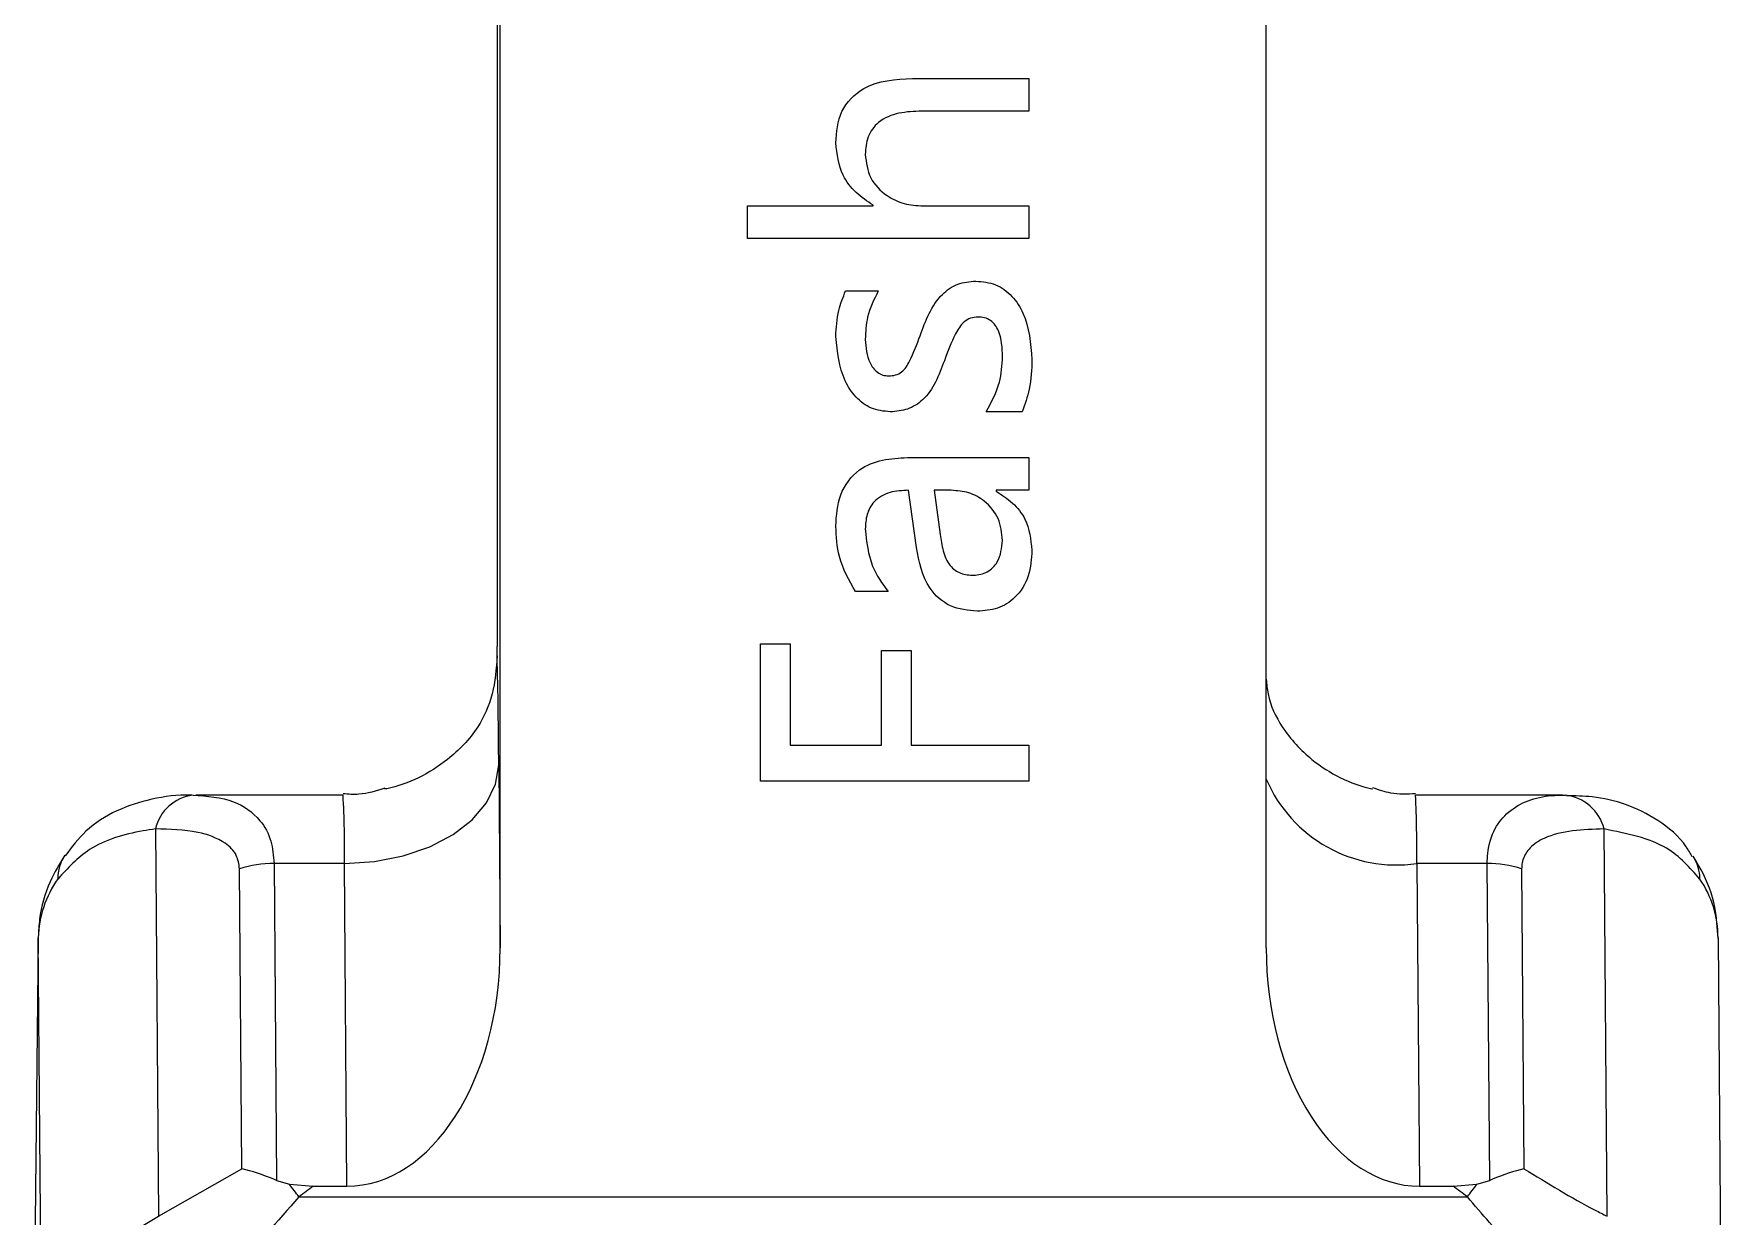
# Model space of a CAD drawing. Header units: millimetres. Extents: x 940 to 1780, y -29 to 565.
# Drawn here: x 1089.8 to 1133.86, y 219.1 to 249.98 of the extents above; entities that cross this region are included whole.
import ezdxf

# ---------------------------------------------------------------- set-up
doc = ezdxf.new("R2010")
doc.units = ezdxf.units.MM

msp = doc.modelspace()

# ---------------------------------------------------------------- linework, layer by layer
at = {"color": 7, "linetype": 'Continuous', "lineweight": 25}
for p, q in [((1101.9, 303.882), (1101.9, 233.977)), ((1101.978, 226.105), (1101.978, 303.882)), ((1121.977, 226.105), (1121.977, 303.882)), ((1112.747, 248.81), (1115.777, 248.81)), ((1115.777, 248.81), (1115.777, 247.957)), ((1115.777, 247.957), (1112.979, 247.957)), ((1108.436, 245.481), (1111.716, 245.481)), ((1108.436, 244.628), (1108.436, 245.481)), ((1111.716, 245.481), (1111.716, 245.5)), ((1113.019, 245.481), (1115.777, 245.481)), ((1115.777, 245.481), (1115.777, 244.628)), ((1115.777, 244.628), (1108.436, 244.628)), ((1110.997, 243.262), (1111.85, 243.262)), ((1115.606, 240.103), (1114.667, 240.103)), ((1112.609, 238.908), (1115.777, 238.908)), ((1115.777, 238.908), (1115.777, 238.054)), ((1112.843, 236.563), (1112.639, 238.054)), ((1113.755, 238.054), (1113.306, 238.054)), ((1113.306, 238.054), (1113.463, 236.901)), ((1114.923, 238.054), (1114.923, 238.032)), ((1115.777, 238.054), (1114.923, 238.054)), ((1112.107, 235.408), (1111.253, 235.408)), ((1101.9, 233.73), (1101.9, 233.977)), ((1108.777, 230.457), (1108.777, 234.042)), ((1108.777, 234.042), (1109.546, 234.042)), ((1109.546, 234.042), (1109.546, 231.396)), ((1111.936, 233.871), (1112.704, 233.871)), ((1111.936, 231.396), (1111.936, 233.871)), ((1112.704, 233.871), (1112.704, 231.396)), ((1109.546, 231.396), (1111.936, 231.396)), ((1112.704, 231.396), (1115.777, 231.396)), ((1115.777, 231.396), (1115.777, 230.457)), ((1101.94, 230.88), (1101.978, 226.105)), ((1115.777, 230.457), (1108.777, 230.457)), ((1097.877, 230.095), (1094.034, 230.095)), ((1129.712, 230.095), (1125.875, 230.095)), ((1092.978, 229.21), (1093.057, 219.097)), ((1130.877, 219.097), (1130.798, 229.21)), ((1096.076, 228.309), (1096.14, 220.033)), ((1097.912, 228.309), (1096.076, 228.309)), ((1097.978, 219.882), (1097.912, 228.309)), ((1125.911, 228.309), (1125.977, 219.882)), ((1127.747, 228.309), (1125.911, 228.309)), ((1127.812, 220.033), (1127.747, 228.309)), ((1095.236, 220.337), (1095.175, 228.172)), ((1128.645, 228.172), (1128.706, 220.337)), ((1089.92, 226.372), (1089.801, 215.633)), ((1090.004, 215.647), (1089.92, 226.372)), ((1133.773, 226.372), (1133.857, 215.647)), ((1093.057, 219.097), (1095.236, 220.337)), ((1096.14, 220.033), (1096.475, 219.934)), ((1096.475, 219.934), (1097.1, 219.882)), ((1097.1, 219.882), (1097.978, 219.882)), ((1125.977, 219.882), (1126.855, 219.882)), ((1126.855, 219.882), (1127.479, 219.934)), ((1127.479, 219.934), (1127.812, 220.033)), ((1096.725, 219.603), (1127.229, 219.603)), ((1091.445, 218.134), (1093.057, 219.097))]:
    msp.add_line(p, q, dxfattribs=at)
at = {"color": 7, "linetype": 'Continuous', "lineweight": 25, "flags": 128}
msp.add_lwpolyline([(1097.912, 228.309), (1098.693, 228.358), (1099.445, 228.505), (1100.139, 228.742), (1100.749, 229.062), (1101.251, 229.452), (1101.625, 229.896), (1101.858, 230.378), (1101.94, 230.88)], dxfattribs=at)
at = {"color": 7, "linetype": 'Continuous', "lineweight": 25}
for centre, radius, start, end in [((953.613, 230.198), 148.329, 0.26343, 1.36442), ((1094.103, 228.947), 1.156, 97.1611, 166.8566), ((1129.656, 228.924), 1.177, 14.0303, 83.4085), ((1096.065, 225.355), 2.954, 89.7935, 107.5395), ((1127.759, 225.384), 2.925, 72.3728, 90.2365), ((1132.231, 227.915), 1.065, 359.4205, 33.3254), ((1092.681, 226.303), 2.762, 144.5645, 178.5662), ((1131.063, 226.368), 2.711, 0.07, 34.5002), ((885.293, 60.11), 264.843, 37.02902, 37.1188), ((916.543, 378.538), 263.911, 322.9702, 323.06019)]:
    msp.add_arc(centre, radius, start, end, dxfattribs=at)
at = {"color": 8, "linetype": 'Continuous', "lineweight": 25}
for centre, radius, start, end in [((1125.377, 231.97), 3.7, 203.2208, 278.2933), ((1072.93, 228.705), 24.985, 359.0922, 3.1897), ((1090.161, 228.489), 35.751, 359.7106, 2.5739), ((1091.486, 227.934), 1.056, 146.1461, 181.6196)]:
    msp.add_arc(centre, radius, start, end, dxfattribs=at)
at = {"color": 7, "linetype": 'Continuous', "lineweight": 25}
for centre, major_axis, start_param, end_param in [((1097.978, 226.105), (0, 6.223), 3.141593, 4.712389), ((1125.977, 226.105), (0, 6.223), 1.570796, 3.141593), ((1115.803, 158.395), (0, 68.025), 0.442003, 0.451505), ((1108.152, 158.395), (0, 68.025), 5.83168, 5.841183)]:
    msp.add_ellipse(centre, major_axis=major_axis, ratio=0.64276, start_param=start_param, end_param=end_param, dxfattribs=at)
for points, knots in [([(1110.741, 247.127), (1110.762, 247.411), (1110.805, 247.976), (1111.563, 248.747), (1112.297, 248.786), (1112.747, 248.81)], [0, 0, 0, 0, 0.280985, 0.5595446, 1, 1, 1, 1]), ([(1110.741, 247.127), (1110.762, 247.411), (1110.805, 247.976), (1111.563, 248.747), (1112.297, 248.786), (1112.747, 248.81)], [0, 0, 0, 0, 0.280985, 0.559545, 1, 1, 1, 1]), ([(1112.979, 247.957), (1112.782, 247.949), (1112.388, 247.933), (1111.857, 247.726), (1111.543, 247.294), (1111.52, 246.982), (1111.509, 246.826)], [0, 0, 0, 0, 0.281285, 0.560686, 0.779745, 1, 1, 1, 1]), ([(1112.979, 247.957), (1112.782, 247.949), (1112.388, 247.933), (1111.857, 247.726), (1111.543, 247.294), (1111.52, 246.982), (1111.509, 246.826)], [0, 0, 0, 0, 0.281285, 0.560686, 0.779745, 1, 1, 1, 1]), ([(1111.716, 245.5), (1111.561, 245.603), (1111.251, 245.81), (1110.833, 246.351), (1110.776, 246.833), (1110.741, 247.127)], [0, 0, 0, 0, 0.281019, 0.561624, 1, 1, 1, 1]), ([(1111.716, 245.5), (1111.561, 245.603), (1111.251, 245.81), (1110.833, 246.351), (1110.776, 246.833), (1110.741, 247.127)], [0, 0, 0, 0, 0.281019, 0.561624, 1, 1, 1, 1]), ([(1111.509, 246.826), (1111.537, 246.614), (1111.592, 246.189), (1112.026, 245.75), (1112.52, 245.513), (1112.852, 245.492), (1113.019, 245.481)], [0, 0, 0, 0, 0.279055, 0.558606, 0.779118, 1, 1, 1, 1]), ([(1111.509, 246.826), (1111.537, 246.614), (1111.592, 246.189), (1112.026, 245.75), (1112.52, 245.513), (1112.852, 245.492), (1113.019, 245.481)], [0, 0, 0, 0, 0.279055, 0.558606, 0.779118, 1, 1, 1, 1]), ([(1110.741, 242.068), (1110.753, 242.299), (1110.775, 242.711), (1110.929, 243.093), (1110.997, 243.262)], [0, 0, 0, 0, 0.55987, 1, 1, 1, 1]), ([(1110.741, 242.068), (1110.753, 242.299), (1110.775, 242.711), (1110.929, 243.093), (1110.997, 243.262)], [0, 0, 0, 0, 0.55987, 1, 1, 1, 1]), ([(1111.85, 243.262), (1111.739, 243.038), (1111.54, 242.638), (1111.519, 242.193), (1111.509, 241.997)], [0, 0, 0, 0, 0.559424, 1, 1, 1, 1]), ([(1111.85, 243.262), (1111.739, 243.038), (1111.54, 242.638), (1111.519, 242.193), (1111.509, 241.997)], [0, 0, 0, 0, 0.559424, 1, 1, 1, 1]), ([(1112.939, 242.089), (1113.085, 242.484), (1113.288, 243.033), (1113.911, 243.477), (1114.235, 243.504), (1114.398, 243.518)], [0, 0, 0, 0, 0.560061, 0.779816, 1, 1, 1, 1]), ([(1112.939, 242.089), (1113.085, 242.484), (1113.288, 243.033), (1113.911, 243.477), (1114.235, 243.504), (1114.398, 243.518)], [0, 0, 0, 0, 0.560061, 0.779816, 1, 1, 1, 1]), ([(1114.398, 243.518), (1114.574, 243.501), (1114.927, 243.468), (1115.362, 243.137), (1115.779, 242.488), (1115.828, 241.892), (1115.862, 241.474)], [0, 0, 0, 0, 0.186811, 0.373393, 0.560636, 1, 1, 1, 1]), ([(1114.398, 243.518), (1114.574, 243.501), (1114.927, 243.468), (1115.362, 243.137), (1115.779, 242.488), (1115.828, 241.892), (1115.862, 241.474)], [0, 0, 0, 0, 0.186811, 0.373393, 0.560636, 1, 1, 1, 1]), ([(1114.45, 242.579), (1114.386, 242.573), (1114.257, 242.563), (1114.031, 242.425), (1113.79, 242.035), (1113.66, 241.675), (1113.574, 241.434)], [0, 0, 0, 0, 0.1250758, 0.2499453, 0.4991499, 1, 1, 1, 1]), ([(1114.45, 242.579), (1114.386, 242.573), (1114.257, 242.563), (1114.031, 242.425), (1113.79, 242.035), (1113.66, 241.675), (1113.574, 241.434)], [0, 0, 0, 0, 0.1250758, 0.2499453, 0.4991499, 1, 1, 1, 1]), ([(1115.094, 241.544), (1115.085, 241.777), (1115.074, 242.069), (1114.907, 242.373), (1114.783, 242.495), (1114.623, 242.569), (1114.508, 242.575), (1114.45, 242.579)], [0, 0, 0, 0, 0.498779, 0.624169, 0.749394, 0.874653, 1, 1, 1, 1]), ([(1115.094, 241.544), (1115.085, 241.777), (1115.074, 242.069), (1114.907, 242.373), (1114.783, 242.495), (1114.623, 242.569), (1114.508, 242.575), (1114.45, 242.579)], [0, 0, 0, 0, 0.498779, 0.624169, 0.749394, 0.874653, 1, 1, 1, 1]), ([(1112.161, 240.103), (1111.992, 240.121), (1111.654, 240.156), (1111.243, 240.48), (1110.838, 241.098), (1110.781, 241.668), (1110.741, 242.068)], [0, 0, 0, 0, 0.186754, 0.373389, 0.560829, 1, 1, 1, 1]), ([(1112.161, 240.103), (1111.992, 240.121), (1111.654, 240.156), (1111.243, 240.48), (1110.838, 241.098), (1110.781, 241.668), (1110.741, 242.068)], [0, 0, 0, 0, 0.186754, 0.373389, 0.560829, 1, 1, 1, 1]), ([(1111.509, 241.997), (1111.526, 241.785), (1111.551, 241.466), (1111.777, 241.16), (1111.964, 241.054), (1112.07, 241.046), (1112.123, 241.042)], [0, 0, 0, 0, 0.4988445, 0.7487214, 0.8744892, 1, 1, 1, 1]), ([(1111.509, 241.997), (1111.526, 241.785), (1111.551, 241.466), (1111.777, 241.16), (1111.964, 241.054), (1112.07, 241.046), (1112.123, 241.042)], [0, 0, 0, 0, 0.4988445, 0.7487214, 0.8744892, 1, 1, 1, 1]), ([(1112.123, 241.042), (1112.182, 241.046), (1112.301, 241.054), (1112.52, 241.164), (1112.737, 241.536), (1112.858, 241.868), (1112.939, 242.089)], [0, 0, 0, 0, 0.125141, 0.250136, 0.498859, 1, 1, 1, 1]), ([(1112.123, 241.042), (1112.182, 241.046), (1112.301, 241.054), (1112.52, 241.164), (1112.737, 241.536), (1112.858, 241.868), (1112.939, 242.089)], [0, 0, 0, 0, 0.125141, 0.250136, 0.498859, 1, 1, 1, 1]), ([(1113.574, 241.434), (1113.432, 241.057), (1113.235, 240.531), (1112.624, 240.141), (1112.315, 240.116), (1112.161, 240.103)], [0, 0, 0, 0, 0.559813, 0.779601, 1, 1, 1, 1]), ([(1113.574, 241.434), (1113.432, 241.057), (1113.235, 240.531), (1112.624, 240.141), (1112.315, 240.116), (1112.161, 240.103)], [0, 0, 0, 0, 0.559813, 0.779601, 1, 1, 1, 1]), ([(1114.667, 240.103), (1114.804, 240.356), (1115.048, 240.808), (1115.08, 241.319), (1115.094, 241.544)], [0, 0, 0, 0, 0.559644, 1, 1, 1, 1]), ([(1114.667, 240.103), (1114.804, 240.356), (1115.048, 240.808), (1115.08, 241.319), (1115.094, 241.544)], [0, 0, 0, 0, 0.559644, 1, 1, 1, 1]), ([(1115.862, 241.474), (1115.853, 241.211), (1115.836, 240.74), (1115.677, 240.298), (1115.606, 240.103)], [0, 0, 0, 0, 0.560058, 1, 1, 1, 1]), ([(1115.862, 241.474), (1115.853, 241.211), (1115.836, 240.74), (1115.677, 240.298), (1115.606, 240.103)], [0, 0, 0, 0, 0.560058, 1, 1, 1, 1]), ([(1110.741, 237.115), (1110.757, 237.395), (1110.79, 237.95), (1111.277, 238.614), (1111.957, 238.878), (1112.392, 238.898), (1112.609, 238.908)], [0, 0, 0, 0, 0.280639, 0.558433, 0.778784, 1, 1, 1, 1]), ([(1110.741, 237.115), (1110.757, 237.395), (1110.79, 237.95), (1111.277, 238.614), (1111.957, 238.878), (1112.392, 238.898), (1112.609, 238.908)], [0, 0, 0, 0, 0.280639, 0.558433, 0.778784, 1, 1, 1, 1]), ([(1112.639, 238.054), (1112.476, 238.047), (1112.153, 238.033), (1111.734, 237.808), (1111.531, 237.427), (1111.516, 237.172), (1111.509, 237.045)], [0, 0, 0, 0, 0.281123, 0.559633, 0.779238, 1, 1, 1, 1]), ([(1112.639, 238.054), (1112.476, 238.047), (1112.153, 238.033), (1111.734, 237.808), (1111.531, 237.427), (1111.516, 237.172), (1111.509, 237.045)], [0, 0, 0, 0, 0.281123, 0.559633, 0.779238, 1, 1, 1, 1]), ([(1115.094, 236.745), (1115.073, 236.941), (1115.032, 237.335), (1114.665, 237.77), (1114.218, 238.02), (1113.91, 238.043), (1113.755, 238.054)], [0, 0, 0, 0, 0.279682, 0.559101, 0.779371, 1, 1, 1, 1]), ([(1115.094, 236.745), (1115.073, 236.941), (1115.032, 237.335), (1114.665, 237.77), (1114.218, 238.02), (1113.91, 238.043), (1113.755, 238.054)], [0, 0, 0, 0, 0.279682, 0.559101, 0.779371, 1, 1, 1, 1]), ([(1114.923, 238.032), (1115.073, 237.936), (1115.372, 237.745), (1115.776, 237.232), (1115.83, 236.772), (1115.862, 236.491)], [0, 0, 0, 0, 0.281034, 0.561561, 1, 1, 1, 1]), ([(1114.923, 238.032), (1115.073, 237.936), (1115.372, 237.745), (1115.776, 237.232), (1115.83, 236.772), (1115.862, 236.491)], [0, 0, 0, 0, 0.281034, 0.561561, 1, 1, 1, 1]), ([(1111.253, 235.408), (1111.086, 235.706), (1110.787, 236.24), (1110.755, 236.847), (1110.741, 237.115)], [0, 0, 0, 0, 0.559306, 1, 1, 1, 1]), ([(1111.253, 235.408), (1111.086, 235.706), (1110.787, 236.24), (1110.755, 236.847), (1110.741, 237.115)], [0, 0, 0, 0, 0.559306, 1, 1, 1, 1]), ([(1111.509, 237.045), (1111.544, 236.71), (1111.606, 236.111), (1111.953, 235.623), (1112.107, 235.408)], [0, 0, 0, 0, 0.559195, 1, 1, 1, 1]), ([(1111.509, 237.045), (1111.544, 236.71), (1111.606, 236.111), (1111.953, 235.623), (1112.107, 235.408)], [0, 0, 0, 0, 0.559195, 1, 1, 1, 1]), ([(1113.463, 236.901), (1113.485, 236.758), (1113.529, 236.475), (1113.679, 236.089), (1113.997, 235.86), (1114.225, 235.843), (1114.339, 235.835)], [0, 0, 0, 0, 0.281121, 0.560617, 0.7798124, 1, 1, 1, 1]), ([(1113.463, 236.901), (1113.485, 236.758), (1113.529, 236.475), (1113.679, 236.089), (1113.997, 235.86), (1114.225, 235.843), (1114.339, 235.835)], [0, 0, 0, 0, 0.281121, 0.560617, 0.7798124, 1, 1, 1, 1]), ([(1114.339, 235.835), (1114.464, 235.852), (1114.712, 235.886), (1115.038, 236.228), (1115.073, 236.549), (1115.094, 236.745)], [0, 0, 0, 0, 0.280173, 0.560568, 1, 1, 1, 1]), ([(1114.339, 235.835), (1114.464, 235.852), (1114.712, 235.886), (1115.038, 236.228), (1115.073, 236.549), (1115.094, 236.745)], [0, 0, 0, 0, 0.280173, 0.560568, 1, 1, 1, 1]), ([(1114.438, 234.896), (1114.196, 234.918), (1113.713, 234.961), (1113.038, 235.575), (1112.917, 236.188), (1112.843, 236.563)], [0, 0, 0, 0, 0.280447, 0.559698, 1, 1, 1, 1]), ([(1114.438, 234.896), (1114.196, 234.918), (1113.713, 234.961), (1113.038, 235.575), (1112.917, 236.188), (1112.843, 236.563)], [0, 0, 0, 0, 0.280447, 0.559698, 1, 1, 1, 1]), ([(1115.862, 236.491), (1115.847, 236.265), (1115.817, 235.813), (1115.478, 235.255), (1114.971, 234.937), (1114.616, 234.91), (1114.438, 234.896)], [0, 0, 0, 0, 0.280607, 0.559873, 0.779679, 1, 1, 1, 1]), ([(1115.862, 236.491), (1115.847, 236.265), (1115.817, 235.813), (1115.478, 235.255), (1114.971, 234.937), (1114.616, 234.91), (1114.438, 234.896)], [0, 0, 0, 0, 0.280607, 0.559873, 0.779679, 1, 1, 1, 1]), ([(1101.9, 233.73), (1101.875, 233.391), (1101.825, 232.715), (1101.378, 231.749), (1100.476, 230.829), (1099.569, 230.371), (1098.979, 230.253), (1098.961, 230.249)], [0, 0, 0, 0, 0.18191, 0.363436, 0.60545, 0.987684, 1, 1, 1, 1]), ([(1121.977, 233.12), (1121.989, 232.991), (1122.033, 232.527), (1122.419, 231.754), (1123.292, 230.827), (1124.179, 230.374), (1124.75, 230.258), (1124.756, 230.257)], [0, 0, 0, 0, 0.079547, 0.28577, 0.560709, 0.994946, 1, 1, 1, 1]), ([(1093.931, 230.092), (1093.92, 230.093), (1093.562, 230.106), (1092.902, 230.02), (1091.961, 229.724), (1091.162, 229.223), (1090.793, 228.737), (1090.623, 228.512)], [0, 0, 0, 0, 0.008955, 0.281462, 0.535564, 0.785685, 1, 1, 1, 1]), ([(1093.959, 230.094), (1094.328, 230.069), (1095.001, 230.022), (1095.678, 229.54), (1096.02, 228.95), (1096.058, 228.51), (1096.076, 228.309)], [0, 0, 0, 0, 0.352515, 0.642823, 0.836481, 1, 1, 1, 1]), ([(1098.97, 230.278), (1098.744, 230.205), (1098.387, 230.089), (1098.015, 230.118), (1097.878, 230.128)], [0, 0, 0, 0, 0.632917, 1, 1, 1, 1]), ([(1125.878, 230.128), (1125.659, 230.119), (1125.277, 230.102), (1124.918, 230.231), (1124.765, 230.286)], [0, 0, 0, 0, 0.573681, 1, 1, 1, 1]), ([(1127.747, 228.309), (1127.75, 228.397), (1127.759, 228.742), (1127.919, 229.234), (1128.431, 229.844), (1129.113, 230.087), (1129.667, 230.093), (1129.791, 230.094)], [0, 0, 0, 0, 0.069812, 0.27544, 0.463287, 0.879563, 1, 1, 1, 1]), ([(1133.098, 228.482), (1133.049, 228.571), (1132.834, 228.961), (1132.231, 229.453), (1131.377, 229.88), (1130.563, 230.069), (1130.042, 230.073), (1129.818, 230.075)], [0, 0, 0, 0, 0.076951, 0.3385, 0.582556, 0.82132, 1, 1, 1, 1]), ([(1092.978, 229.21), (1092.871, 229.194), (1092.231, 229.1), (1091.246, 228.801), (1090.685, 228.184), (1090.431, 227.904)], [0, 0, 0, 0, 0.097989, 0.591115, 1, 1, 1, 1]), ([(1095.175, 228.172), (1095.156, 228.293), (1095.114, 228.569), (1094.736, 228.923), (1094.017, 229.189), (1093.355, 229.202), (1092.978, 229.21)], [0, 0, 0, 0, 0.138658, 0.314699, 0.608887, 1, 1, 1, 1]), ([(1130.798, 229.21), (1130.24, 229.191), (1129.508, 229.166), (1128.869, 228.756), (1128.705, 228.508), (1128.652, 228.312), (1128.648, 228.224), (1128.645, 228.172)], [0, 0, 0, 0, 0.580684, 0.760782, 0.902214, 0.941224, 1, 1, 1, 1]), ([(1133.297, 227.904), (1133.035, 228.201), (1132.432, 228.888), (1131.389, 229.093), (1130.798, 229.21)], [0, 0, 0, 0, 0.432581, 1, 1, 1, 1]), ([(1090.61, 228.523), (1090.474, 228.298), (1090.161, 227.781), (1089.953, 227.04), (1089.928, 226.548), (1089.92, 226.394)], [0, 0, 0, 0, 0.346487, 0.795651, 1, 1, 1, 1]), ([(1133.773, 226.35), (1133.758, 226.623), (1133.723, 227.244), (1133.451, 227.968), (1133.195, 228.381), (1133.123, 228.497)], [0, 0, 0, 0, 0.360906, 0.819883, 1, 1, 1, 1]), ([(1096.14, 220.033), (1096.116, 220.043), (1095.801, 220.175), (1095.491, 220.275), (1095.238, 220.336), (1095.236, 220.337)], [0, 0, 0, 0, 0.074857, 0.991313, 1, 1, 1, 1]), ([(1128.706, 220.337), (1128.704, 220.336), (1128.455, 220.275), (1128.149, 220.175), (1127.836, 220.043), (1127.812, 220.033)], [0, 0, 0, 0, 0.008687, 0.925143, 1, 1, 1, 1]), ([(1128.706, 220.337), (1129.323, 219.959), (1130.043, 219.518), (1130.772, 219.15), (1130.877, 219.097)], [0, 0, 0, 0, 0.855647, 1, 1, 1, 1]), ([(1096.725, 219.603), (1096.166, 218.963), (1095.306, 217.978), (1094.379, 217.18), (1094.054, 216.901)], [0, 0, 0, 0, 0.649664, 1, 1, 1, 1]), ([(1129.886, 216.901), (1129.785, 216.987), (1129.285, 217.415), (1128.365, 218.273), (1127.613, 219.155), (1127.229, 219.603)], [0, 0, 0, 0, 0.1096855, 0.5467619, 1, 1, 1, 1])]:
    msp.add_open_spline(points, degree=3, knots=knots, dxfattribs=at)

doc.saveas('drawing.dxf')
